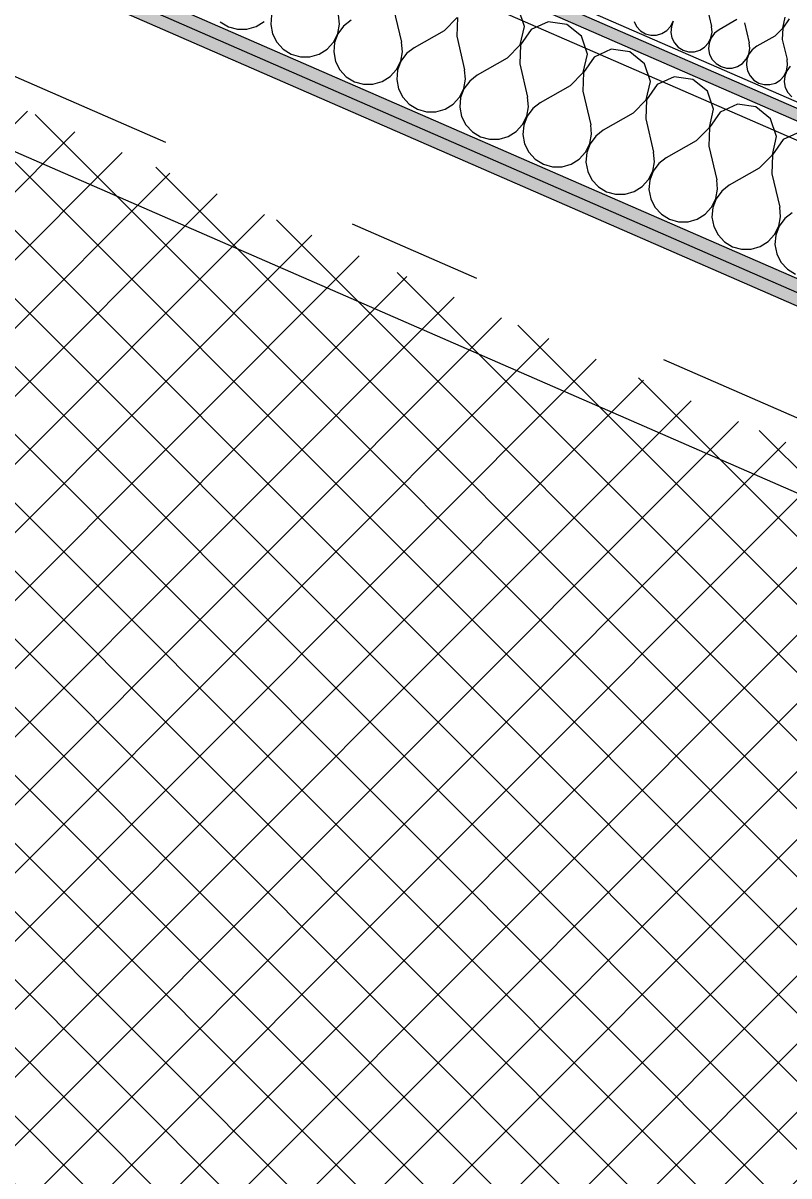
# Model space of a CAD drawing. Header units: millimetres. Extents: x -99530 to 1067232, y -97212 to 137997.
# Drawn here: x 54299 to 55095, y 872 to 2069 of the extents above; entities that cross this region are included whole.
import ezdxf
from ezdxf.enums import TextEntityAlignment as Align

# ---------------------------------------------------------------- set-up
doc = ezdxf.new("R2010")
doc.units = ezdxf.units.MM
doc.header["$MEASUREMENT"] = 0
doc.linetypes.add('Double Dashed', pattern=[1093.611073, 529.166651, -211.666656, 141.111112, -211.666656])
for name, color, linetype in [('A-15-MG_Structural_Grid', 7, 'Continuous'), ('New_A-05-M_Gross_Int_Siemens', 7, 'Continuous'), ('New_A-25-M_Wall_Ext', 7, 'Continuous'), ('New_A-95-D_Dim_Grid.Dim', 7, 'Continuous')]:
    doc.layers.add(name, color=color, linetype=linetype)
for name, color, linetype, lineweight, true_color in [('A-15-MG_Structural_Grid_Pen_No__163', 7, 'Continuous', 0, 0x750077), ('A-25-M_Wall_Int_Pen_No__102', 7, 'Continuous', 15, 0xcccccc), ('A-95-M-SFS_Edge_Pen_No__252', 7, 'Continuous', 13, 0xe8e8e8), ('New_A-05-M_Gross_Int_Siemens_Pen_No__74', 7, 'Continuous', 20, 0x606060), ('New_A-25-M_Wall_Ext_Pen_No__107', 7, 'Continuous', 15, 0xa6a6a6), ('New_A-25-M_Wall_Ext_Pen_No__147', 7, 'Continuous', 0, 0x606060)]:
    doc.layers.add(name, color=color, linetype=linetype, lineweight=lineweight, true_color=true_color)
for name, color, linetype, lineweight in [('New_A-25-M_Wall_Ext_Pen_No__1', 7, 'Continuous', 13), ('New_A-25-M_Wall_Ext_Pen_No__150', 7, 'Continuous', 0), ('New_A-95-D_Dim_Grid.Dim_Pen_No__4', 7, 'Continuous', 20), ('New_ArchiCAD Zone Stamps_Pen_No__9', 7, 'Continuous', 13)]:
    doc.layers.add(name, color=color, linetype=linetype, lineweight=lineweight)
doc.styles.add('GENERATED_STYLE_1', font='')
doc.styles.add('GENERATED_STYLE_3', font='')
doc.styles.add('GENERATED_STYLE_4', font='')
doc.styles.get('GENERATED_STYLE_1').set_extended_font_data('Arial', bold=True)
doc.styles.get('GENERATED_STYLE_3').set_extended_font_data('Arial')
doc.styles.get('GENERATED_STYLE_4').set_extended_font_data('Swis721 BT')
doc.dimstyles.new('GENERATED_STYLE__5', dxfattribs={"dimtxt": 300, "dimasz": 95, "dimexe": 0.18, "dimexo": 0, "dimgap": 0.09, "dimtad": 1, "dimdec": 0, "dimzin": 0, "dimdsep": 46, "dimtxsty": 'GENERATED_STYLE_4', "dimblk": 'ARROWHEAD_2', "dimblk1": 'ARROWHEAD_2', "dimblk2": 'ARROWHEAD_2', "dimcen": 0.09, "dimclrd": 7, "dimclre": 7, "dimclrt": 7, "dimadec": 0, "dimazin": 0, "dimtfac": 1, "dimtdec": 4, "dimtmove": 0, "dimatfit": 3, "dimfxl": 1, "dimtolj": 1, "dimtzin": 0, "dimarcsym": 0})

# ---------------------------------------------------------------- blocks, each defined once
blk = doc.blocks.new('Workshop 2_INB 0210_17_1', base_point=(62408.5, -9082.5))
at = {"layer": 'New_A-05-M_Gross_Int_Siemens_Pen_No__74', "linetype": 'Continuous'}
blk.add_line((74280.3, -6780.9), (54090.4, 2022.8), dxfattribs=at)
at = {"layer": 'New_ArchiCAD Zone Stamps_Pen_No__9'}
for tag, height, style, p in [('ROOM_NAME', 250, 'GENERATED_STYLE_1', (61971.4, -7695.4)), ('zoneNameLine2', 250, 'GENERATED_STYLE_1', (61782.9, -8127.5)), ('ROOM_NUMBER', 200, 'GENERATED_STYLE_3', (61594.5, -8548.2)), ('measuredAreaCode', 200, 'GENERATED_STYLE_3', (61437.5, -8908.4)), ('DUMMY_649', 200, 'GENERATED_STYLE_3', (61744.9, -9042.4)), ('DUMMY_650', 200, 'GENERATED_STYLE_3', (62374.1, -9316.7)), ('DUMMY_651', 133.3, 'GENERATED_STYLE_3', (62653.4, -9423.3))]:
    blk.add_attdef(tag, text='', height=height, rotation=336.4404, dxfattribs=dict(at, style=style)).set_placement(p, align=Align.TOP_LEFT)
blk = doc.blocks.new('*X272')
at = {"layer": 'New_A-25-M_Wall_Ext_Pen_No__107', "linetype": 'Continuous'}
for p, q in [((55009.3, 2086.4), (55014.2, 2065.6)), ((54933.8, 2070.9), (54936.4, 2065.6)), ((54971.8, 2065.7), (54974.4, 2071)), ((54974.5, 2071), (54972.5, 2065.4)), ((55040.7, 2072.7), (55022.1, 2062.2)), ((55088.2, 2064), (55090.8, 2075.4)), ((55094.9, 2073.6), (55088.4, 2063.9)), ((54936.4, 2065.6), (54940.5, 2061.2)), ((54940.5, 2061.2), (54945.5, 2058.1)), ((54962.8, 2058.2), (54967.8, 2061.3)), ((54967.8, 2061.3), (54971.8, 2065.7)), ((54972.5, 2065.4), (54971.9, 2059.5)), ((54971.9, 2059.5), (54973.1, 2053.7)), ((55013.7, 2053.9), (55014.8, 2059.7)), ((55017.4, 2058.6), (55013.8, 2053.8)), ((55014.8, 2059.7), (55014.2, 2065.6)), ((55022.1, 2062.2), (55017.4, 2058.6)), ((55048.5, 2069.3), (55053.5, 2048.5)), ((55080, 2055.6), (55088.2, 2064)), ((55088.4, 2063.9), (55087.8, 2052.2)), ((54945.5, 2058.1), (54951.2, 2056.6)), ((54951.2, 2056.6), (54957.1, 2056.6)), ((54957.1, 2056.6), (54962.8, 2058.2)), ((54973.1, 2053.7), (54975.7, 2048.5)), ((54975.7, 2048.5), (54979.7, 2044.1)), ((55007.1, 2044.2), (55011.1, 2048.6)), ((55011.1, 2048.6), (55013.7, 2053.9)), ((55011.7, 2048.3), (55011.2, 2042.4)), ((55013.8, 2053.8), (55011.7, 2048.3)), ((55054, 2042.6), (55053.5, 2048.5)), ((55080, 2055.6), (55061.3, 2045)), ((55087.8, 2052.2), (55092.8, 2031.3)), ((54979.7, 2044.1), (54984.8, 2041)), ((54984.8, 2041), (54990.5, 2039.4)), ((54990.5, 2039.4), (54996.4, 2039.4)), ((54996.4, 2039.4), (55002.1, 2041.1)), ((55002.1, 2041.1), (55007.1, 2044.2)), ((55011.2, 2042.4), (55012.3, 2036.6)), ((55012.3, 2036.6), (55015, 2031.3)), ((55050.3, 2031.5), (55053, 2036.8)), ((55053.1, 2036.7), (55051, 2031.2)), ((55053, 2036.8), (55054, 2042.6)), ((55056.6, 2041.4), (55053.1, 2036.7)), ((55061.3, 2045), (55056.6, 2041.4)), ((55015, 2031.3), (55019, 2027)), ((55019, 2027), (55024.1, 2023.9)), ((55024.1, 2023.9), (55029.8, 2022.3)), ((55035.7, 2022.3), (55041.3, 2024)), ((55041.3, 2024), (55046.4, 2027.1)), ((55046.4, 2027.1), (55050.3, 2031.5)), ((55051, 2031.2), (55050.5, 2025.3)), ((55050.5, 2025.3), (55051.6, 2019.5)), ((55092.2, 2019.6), (55093.3, 2025.4)), ((55095.9, 2024.3), (55092.4, 2019.6)), ((55093.3, 2025.4), (55092.8, 2031.3)), ((55029.8, 2022.3), (55035.7, 2022.3)), ((55051.6, 2019.5), (55054.3, 2014.2)), ((55054.3, 2014.2), (55058.3, 2009.8)), ((55085.7, 2010), (55089.6, 2014.3)), ((55089.6, 2014.3), (55092.2, 2019.6)), ((55090.3, 2014), (55089.8, 2008.1)), ((55092.4, 2019.6), (55090.3, 2014)), ((55058.3, 2009.8), (55063.3, 2006.8)), ((55063.3, 2006.8), (55069, 2005.2)), ((55069, 2005.2), (55075, 2005.2)), ((55075, 2005.2), (55080.6, 2006.8)), ((55080.6, 2006.8), (55085.7, 2010)), ((55089.8, 2008.1), (55090.9, 2002.3)), ((55090.9, 2002.3), (55093.6, 1997.1)), ((55093.6, 1997.1), (55097.6, 1992.7))]:
    blk.add_line(p, q, dxfattribs=at)
blk = doc.blocks.new('*X273')
at = {"layer": 'New_A-25-M_Wall_Ext_Pen_No__150', "linetype": 'Continuous'}
for p, q in [((54684, 2084), (54692.2, 2049.2)), ((54819.9, 2065.5), (54813.6, 2084)), ((54503.9, 2070.5), (54512.3, 2065.3)), ((54541.1, 2065.5), (54549.4, 2070.7)), ((54557.2, 2077.5), (54556.3, 2067.7)), ((54627.7, 2067.9), (54626.8, 2077.8)), ((54639.9, 2072), (54632, 2066)), ((54736.4, 2061.1), (54750.1, 2075)), ((54750.4, 2074.9), (54749.5, 2055.4)), ((54844.6, 2070.4), (54826.8, 2062.5)), ((54864, 2067.8), (54844.6, 2070.4)), ((54512.3, 2065.3), (54521.7, 2062.7)), ((54521.7, 2062.7), (54531.6, 2062.7)), ((54531.6, 2062.7), (54541.1, 2065.5)), ((54556.3, 2067.7), (54558.2, 2058)), ((54625.9, 2058.3), (54627.7, 2067.9)), ((54632, 2066), (54626.2, 2058.1)), ((54736.4, 2061.1), (54705.3, 2043.5)), ((54815.6, 2046.5), (54819.9, 2065.5)), ((54826.8, 2062.5), (54815.8, 2046.4)), ((54879.1, 2055.4), (54864, 2067.8)), ((54558.2, 2058), (54562.7, 2049.2)), ((54562.7, 2049.2), (54569.3, 2041.9)), ((54614.9, 2042.1), (54621.5, 2049.4)), ((54621.5, 2049.4), (54625.9, 2058.3)), ((54622.7, 2048.9), (54621.8, 2039.1)), ((54626.2, 2058.1), (54622.7, 2048.9)), ((54693.2, 2039.4), (54692.2, 2049.2)), ((54749.5, 2055.4), (54757.7, 2020.7)), ((54801.9, 2032.6), (54815.6, 2046.5)), ((54885.4, 2037), (54879.1, 2055.4)), ((54569.3, 2041.9), (54577.7, 2036.8)), ((54577.7, 2036.8), (54587.2, 2034.1)), ((54597.1, 2034.2), (54606.5, 2036.9)), ((54606.5, 2036.9), (54614.9, 2042.1)), ((54621.8, 2039.1), (54623.7, 2029.4)), ((54691.4, 2029.7), (54693.2, 2039.4)), ((54697.5, 2037.5), (54691.6, 2029.6)), ((54705.3, 2043.5), (54697.5, 2037.5)), ((54815.8, 2046.4), (54815, 2026.9)), ((54881, 2017.9), (54885.4, 2037)), ((54910.1, 2041.9), (54892.3, 2033.9)), ((54929.5, 2039.3), (54910.1, 2041.9)), ((54944.5, 2026.9), (54929.5, 2039.3)), ((54587.2, 2034.1), (54597.1, 2034.2)), ((54623.7, 2029.4), (54628.1, 2020.6)), ((54687, 2020.9), (54691.4, 2029.7)), ((54691.6, 2029.6), (54688.1, 2020.4)), ((54801.9, 2032.6), (54770.8, 2014.9)), ((54815, 2026.9), (54823.2, 1992.1)), ((54892.3, 2033.9), (54881.3, 2017.8)), ((54950.9, 2008.4), (54944.5, 2026.9)), ((54628.1, 2020.6), (54634.8, 2013.4)), ((54634.8, 2013.4), (54643.2, 2008.2)), ((54672, 2008.4), (54680.4, 2013.6)), ((54680.4, 2013.6), (54687, 2020.9)), ((54688.1, 2020.4), (54687.3, 2010.6)), ((54756.8, 2001.2), (54758.6, 2010.8)), ((54758.6, 2010.8), (54757.7, 2020.7)), ((54770.8, 2014.9), (54763, 2008.9)), ((54867.3, 2004), (54881, 2017.9)), ((54881.3, 2017.8), (54880.4, 1998.3)), ((54975.6, 2013.3), (54957.8, 2005.4)), ((54994.9, 2010.7), (54975.6, 2013.3)), ((55010, 1998.3), (54994.9, 2010.7)), ((54643.2, 2008.2), (54652.7, 2005.6)), ((54652.7, 2005.6), (54662.5, 2005.6)), ((54662.5, 2005.6), (54672, 2008.4)), ((54687.3, 2010.6), (54689.2, 2000.9)), ((54689.2, 2000.9), (54693.6, 1992.1)), ((54752.5, 1992.3), (54756.8, 2001.2)), ((54757.1, 2001), (54753.6, 1991.8)), ((54763, 2008.9), (54757.1, 2001)), ((54867.3, 2004), (54836.3, 1986.4)), ((54946.5, 1989.4), (54950.9, 2008.4)), ((54957.8, 2005.4), (54946.8, 1989.3)), ((54693.6, 1992.1), (54700.3, 1984.8)), ((54745.9, 1985), (54752.5, 1992.3)), ((54753.6, 1991.8), (54752.8, 1982)), ((54824.1, 1982.3), (54823.2, 1992.1)), ((54880.4, 1998.3), (54888.7, 1963.6)), ((54932.8, 1975.5), (54946.5, 1989.4)), ((54946.8, 1989.3), (54945.9, 1969.8)), ((55016.3, 1979.9), (55010, 1998.3)), ((54700.3, 1984.8), (54708.7, 1979.7)), ((54708.7, 1979.7), (54718.2, 1977)), ((54718.2, 1977), (54728, 1977.1)), ((54728, 1977.1), (54737.5, 1979.8)), ((54737.5, 1979.8), (54745.9, 1985)), ((54752.8, 1982), (54754.6, 1972.3)), ((54822.3, 1972.6), (54824.1, 1982.3)), ((54828.5, 1980.4), (54822.6, 1972.5)), ((54836.3, 1986.4), (54828.5, 1980.4)), ((54932.8, 1975.5), (54901.8, 1957.8)), ((55012, 1960.8), (55016.3, 1979.9)), ((55023.2, 1976.8), (55012.3, 1960.7)), ((55041.1, 1984.8), (55023.2, 1976.8)), ((55060.4, 1982.2), (55041.1, 1984.8)), ((55075.5, 1969.8), (55060.4, 1982.2)), ((54754.6, 1972.3), (54759.1, 1963.5)), ((54759.1, 1963.5), (54765.8, 1956.3)), ((54811.3, 1956.5), (54817.9, 1963.8)), ((54817.9, 1963.8), (54822.3, 1972.6)), ((54819.1, 1963.3), (54818.2, 1953.5)), ((54822.6, 1972.5), (54819.1, 1963.3)), ((54889.6, 1953.7), (54888.7, 1963.6)), ((54945.9, 1969.8), (54954.1, 1935)), ((55081.8, 1951.3), (55075.5, 1969.8)), ((54765.8, 1956.3), (54774.2, 1951.1)), ((54774.2, 1951.1), (54783.6, 1948.5)), ((54793.5, 1948.5), (54803, 1951.3)), ((54803, 1951.3), (54811.3, 1956.5)), ((54818.2, 1953.5), (54820.1, 1943.8)), ((54887.8, 1944.1), (54889.6, 1953.7)), ((54893.9, 1951.8), (54888.1, 1943.9)), ((54901.8, 1957.8), (54893.9, 1951.8)), ((54998.3, 1946.9), (55012, 1960.8)), ((55012.3, 1960.7), (55011.4, 1941.2)), ((55077.5, 1932.3), (55081.8, 1951.3)), ((55106.5, 1956.2), (55088.7, 1948.3)), ((54783.6, 1948.5), (54793.5, 1948.5)), ((54820.1, 1943.8), (54824.5, 1935)), ((54883.4, 1935.2), (54887.8, 1944.1)), ((54888.1, 1943.9), (54884.6, 1934.7)), ((54998.3, 1946.9), (54967.2, 1929.3)), ((55011.4, 1941.2), (55019.6, 1906.5)), ((55088.7, 1948.3), (55077.7, 1932.2)), ((54824.5, 1935), (54831.2, 1927.7)), ((54831.2, 1927.7), (54839.6, 1922.6)), ((54868.4, 1922.7), (54876.8, 1927.9)), ((54876.8, 1927.9), (54883.4, 1935.2)), ((54884.6, 1934.7), (54883.7, 1924.9)), ((54955.1, 1925.2), (54954.1, 1935)), ((54967.2, 1929.3), (54959.4, 1923.3)), ((55063.8, 1918.4), (55077.5, 1932.3)), ((55077.7, 1932.2), (55076.9, 1912.7)), ((54839.6, 1922.6), (54849.1, 1919.9)), ((54849.1, 1919.9), (54859, 1920)), ((54859, 1920), (54868.4, 1922.7)), ((54883.7, 1924.9), (54885.6, 1915.2)), ((54885.6, 1915.2), (54890, 1906.4)), ((54948.9, 1906.7), (54953.3, 1915.5)), ((54953.5, 1915.4), (54950, 1906.2)), ((54953.3, 1915.5), (54955.1, 1925.2)), ((54959.4, 1923.3), (54953.5, 1915.4)), ((55063.8, 1918.4), (55032.7, 1900.7)), ((54890, 1906.4), (54896.7, 1899.2)), ((54942.3, 1899.4), (54948.9, 1906.7)), ((54950, 1906.2), (54949.2, 1896.4)), ((55020.5, 1896.6), (55019.6, 1906.5)), ((55076.9, 1912.7), (55085.1, 1877.9)), ((54896.7, 1899.2), (54905.1, 1894)), ((54905.1, 1894), (54914.6, 1891.4)), ((54914.6, 1891.4), (54924.4, 1891.4)), ((54924.4, 1891.4), (54933.9, 1894.2)), ((54933.9, 1894.2), (54942.3, 1899.4)), ((54949.2, 1896.4), (54951.1, 1886.7)), ((55018.7, 1887), (55020.5, 1896.6)), ((55024.9, 1894.7), (55019, 1886.8)), ((55032.7, 1900.7), (55024.9, 1894.7)), ((54951.1, 1886.7), (54955.5, 1877.9)), ((55014.4, 1878.1), (55018.7, 1887)), ((55019, 1886.8), (55015.5, 1877.6)), ((54955.5, 1877.9), (54962.2, 1870.6)), ((54962.2, 1870.6), (54970.6, 1865.5)), ((54999.4, 1865.6), (55007.8, 1870.8)), ((55007.8, 1870.8), (55014.4, 1878.1)), ((55015.5, 1877.6), (55014.7, 1867.8)), ((55014.7, 1867.8), (55016.5, 1858.1)), ((55084.2, 1858.4), (55086, 1868.1)), ((55086, 1868.1), (55085.1, 1877.9)), ((55098.2, 1872.2), (55090.4, 1866.2)), ((54970.6, 1865.5), (54980.1, 1862.8)), ((54980.1, 1862.8), (54989.9, 1862.9)), ((54989.9, 1862.9), (54999.4, 1865.6)), ((55016.5, 1858.1), (55021, 1849.3)), ((55079.8, 1849.6), (55084.2, 1858.4)), ((55084.5, 1858.3), (55081, 1849.1)), ((55090.4, 1866.2), (55084.5, 1858.3)), ((55021, 1849.3), (55027.7, 1842.1)), ((55073.2, 1842.3), (55079.8, 1849.6)), ((55081, 1849.1), (55080.1, 1839.3)), ((55027.7, 1842.1), (55036.1, 1836.9)), ((55036.1, 1836.9), (55045.5, 1834.3)), ((55045.5, 1834.3), (55055.4, 1834.3)), ((55055.4, 1834.3), (55064.9, 1837.1)), ((55064.9, 1837.1), (55073.2, 1842.3)), ((55080.1, 1839.3), (55082, 1829.6)), ((55082, 1829.6), (55086.4, 1820.8)), ((55086.4, 1820.8), (55093.1, 1813.5)), ((55093.1, 1813.5), (55101.5, 1808.4))]:
    blk.add_line(p, q, dxfattribs=at)
blk = doc.blocks.new('Wall_42_1', base_point=(55197.4, 1734.3))
at = {"layer": 'New_A-25-M_Wall_Ext_Pen_No__107', "linetype": 'Continuous'}
for points in [[(54167, 2197.8), (55202.6, 1746.2), (55207.8, 1758.2), (54172.2, 2209.7)], [(54161.8, 2185.9), (55197.4, 1734.3), (55202.6, 1746.2), (54167, 2197.8)]]:
    blk.add_hatch(color=256, dxfattribs=at).paths.add_polyline_path(points)
at = {"layer": 'New_A-25-M_Wall_Ext_Pen_No__147', "linetype": 'Continuous'}
blk.add_hatch(color=256, dxfattribs=at).paths.add_polyline_path([(55272.6, 1906.6), (54237, 2358.2), (54232.2, 2347.2), (55267.8, 1895.6)])
at = {"layer": 'New_A-25-M_Wall_Ext_Pen_No__1', "linetype": 'Continuous'}
for p, q in [((55272.6, 1906.6), (54237, 2358.2)), ((55275, 1912.1), (54239.4, 2363.7)), ((55267.8, 1895.6), (54232.2, 2347.2)), ((54172.2, 2209.7), (55207.8, 1758.2)), ((54167, 2197.8), (55202.6, 1746.2))]:
    blk.add_line(p, q, dxfattribs=at)
at = {"layer": 'New_A-25-M_Wall_Ext_Pen_No__1', "linetype": 'Continuous', "flags": 128}
blk.add_lwpolyline([(54161.8, 2185.9), (55197.4, 1734.3)], dxfattribs=at)
at = {"layer": 'New_A-25-M_Wall_Ext', "color": 250, "lineweight": 50, "true_color": 0x2a2a2a}
for name in ['*X272', '*X273']:
    blk.add_blockref(name, (0, 0), dxfattribs=at)
blk = doc.blocks.new('Standard grid marker_2')
at = {"layer": 'A-15-MG_Structural_Grid_Pen_No__163', "linetype": 'Double Dashed'}
blk.add_line((1909.1, 0), (86140.3, 0), dxfattribs=at)
at = {"layer": 'A-15-MG_Structural_Grid_Pen_No__163', "style": 'GENERATED_STYLE_4'}
for tag, p in [('AC_MarkerText_1_0', (-500, 952.5)), ('AC_MarkerText_1_1', (88549.4, 952.5))]:
    blk.add_attdef(tag, text='', height=350, rotation=360, dxfattribs=at).set_placement(p, align=Align.MIDDLE_CENTER)
blk = doc.blocks.new('*D459')
at = {"layer": 'New_A-95-D_Dim_Grid.Dim_Pen_No__4', "linetype": 'Continuous'}
for p, q in [((54402.8, 3851.8), (54477.7, 4023.6)), ((54498.3, 3980.6), (54382.2, 3894.8)), ((54384.2, 3962.1), (54440.2, 3937.7)), ((54440.2, 3937.7), (62690.1, 340.4)), ((62748.1, 383.2), (62632, 297.5))]:
    blk.add_line(p, q, dxfattribs=at)
at = {"layer": 'New_A-95-D_Dim_Grid.Dim_Pen_No__4', "insert": (58103.4, 2405.8), "char_height": 300, "attachment_point": 7, "rotation": 336.4404, "style": 'GENERATED_STYLE_4'}
blk.add_mtext('\\A1;{\\fSwis721 BT|b0|i0|c0|p34;9,000}', dxfattribs=at)
blk = doc.blocks.new('ARROWHEAD_2')
at = {"color": 0, "linetype": 'Continuous', "lineweight": 0}
for p, q in [((-0.378, -0.655), (0.378, 0.655)), ((0, 0), (-1, 0))]:
    blk.add_line(p, q, dxfattribs=at)
blk = doc.blocks.new('*D460')
at = {"layer": 'New_A-95-D_Dim_Grid.Dim_Pen_No__4', "linetype": 'Continuous'}
for p, q in [((54440.2, 3937.7), (62690.1, 340.4)), ((62652.6, 254.4), (62727.5, 426.3)), ((62748.1, 383.2), (62632, 297.5)), ((62690.1, 340.4), (70023.2, -2857.3)), ((69985.7, -2943.2), (70060.7, -2771.3)), ((70081.3, -2814.4), (69965.2, -2900.1))]:
    blk.add_line(p, q, dxfattribs=at)
at = {"layer": 'New_A-95-D_Dim_Grid.Dim_Pen_No__4', "insert": (65894.9, -991.6), "char_height": 300, "attachment_point": 7, "rotation": 336.4404, "style": 'GENERATED_STYLE_4'}
blk.add_mtext('\\A1;{\\fSwis721 BT|b0|i0|c0|p34;8,000}', dxfattribs=at)

msp = doc.modelspace()

# ---------------------------------------------------------------- hatches: boundary and pattern name
at = {"layer": 'A-25-M_Wall_Int_Pen_No__102', "linetype": 'Continuous'}
h = msp.add_hatch(dxfattribs=at)
h.set_pattern_fill('Grid_5x5_Diagonal_0001', color=256, style=0, pattern_type=2)
h.set_pattern_definition([(45, (0, 0), (-35.35534, 35.35534), []), (135, (0, 0), (35.35534, 35.35534), [])])
h.paths.add_polyline_path([(44768.3, -19356.4), (49530.7, -8434.9), (28562.4, 708.3), (33140, 11206.2), (74273.5, -6730.2), (64933.5, -28149.5)])

# ---------------------------------------------------------------- linework, layer by layer
at = {"layer": 'A-95-M-SFS_Edge_Pen_No__252', "linetype": 'Continuous', "flags": 128}
msp.add_lwpolyline([(44708.7, -19493.2), (65035.3, -28356.6), (74551.4, -6533.2), (54224.8, 2330.2)], dxfattribs=at)

# ---------------------------------------------------------------- block references
at = {"layer": 'A-15-MG_Structural_Grid', "color": 8, "linetype": 'Continuous', "lineweight": 15, "zscale": 1000, "rotation": 336.440411583993}
msp.add_blockref('Standard grid marker_2', (8103.9, 22153.2), dxfattribs=at)
at = {"layer": 'New_A-05-M_Gross_Int_Siemens', "linetype": 'Continuous'}
msp.add_blockref('Workshop 2_INB 0210_17_1', (62408.5, -9082.5), dxfattribs=at)
at = {"layer": 'New_A-25-M_Wall_Ext', "color": 250, "lineweight": 50, "true_color": 0x2a2a2a}
msp.add_blockref('Wall_42_1', (55197.4, 1734.3), dxfattribs=at)

# ---------------------------------------------------------------- dimensions: what is measured, and where the dimension line sits
at = {"layer": 'New_A-95-D_Dim_Grid.Dim', "linetype": 'Continuous'}
for base, p1, p2, picture, middle in [((62690.1, 340.4), (54359.3, 3752), (62523.5, -41.6), '*D459', (58649, 2331.6)), ((70023.2, -2857.3), (62523.5, -41.6), (69922.3, -3088.8), '*D460', (66440.5, -1065.9))]:
    dim = msp.add_linear_dim(base=base, p1=p1, p2=p2, angle=336.4404, dimstyle='GENERATED_STYLE__5', dxfattribs=at)
    dim.commit()
    dim.dimension.update_dxf_attribs({"geometry": picture, "text_midpoint": middle, "dimtype": 160, "text_rotation": 336.4404})

doc.saveas('drawing.dxf')
